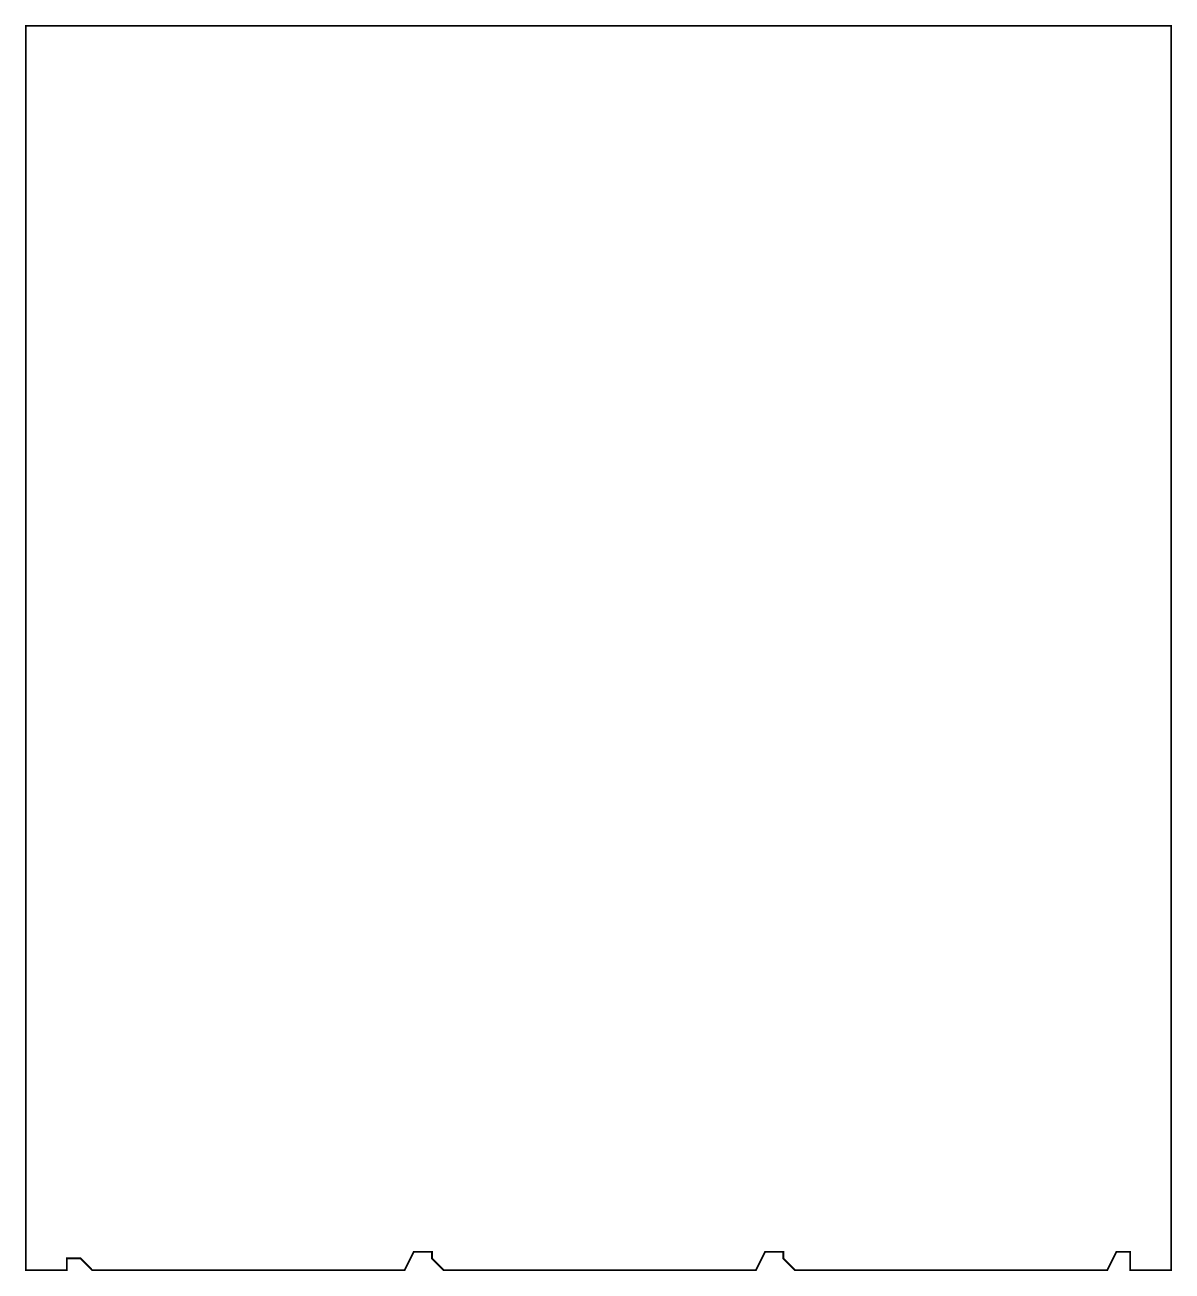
# Model space of a CAD drawing. Extents: x 236 to 362, y 135 to 272.
import ezdxf

# ---------------------------------------------------------------- set-up
doc = ezdxf.new("R2010")
doc.units = 0
doc.layers.add('028130-7ROU1_GBR', color=7, linetype='CONTINUOUS')

msp = doc.modelspace()

# ---------------------------------------------------------------- linework, layer by layer
at = {"layer": '028130-7ROU1_GBR', "const_width": 0.2}
msp.add_lwpolyline([(362.060794, 271.409896), (362.060794, 135.00989), (357.560804, 135.00989), (357.560804, 137.009912), (356.060806, 137.009912), (355.060808, 135.00989), (320.830804, 135.00989), (319.560804, 136.30529), (319.560804, 137.009912), (317.560808, 137.009912), (316.56081, 135.00989), (282.330804, 135.00989), (281.060804, 136.30529), (281.060804, 137.009912), (279.060808, 137.009912), (278.06081, 135.00989), (243.830806, 135.00989), (242.560806, 136.30529), (241.060808, 136.30529), (241.060808, 135.00989), (236.560792, 135.00989), (236.560792, 271.409896), (362.060794, 271.409896)], dxfattribs=at)

doc.saveas('drawing.dxf')
